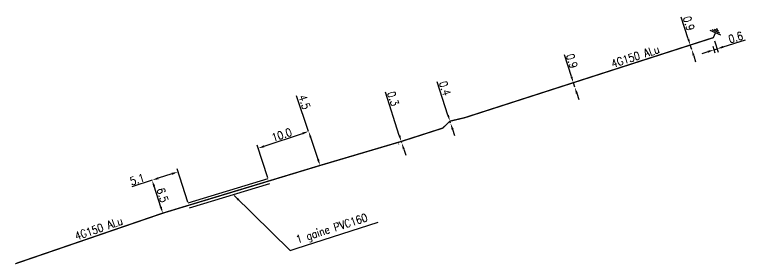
# Model space of a CAD drawing. Header units: millimetres. Extents: x 133000 to 134024, y 130998 to 131967.
# Drawn here: x 132999.9 to 133136.9, y 131377.6 to 131424.5 of the extents above; entities that cross this region are included whole.
import ezdxf

# ---------------------------------------------------------------- set-up
doc = ezdxf.new("R2010")
doc.units = ezdxf.units.MM
doc.header["$PDMODE"] = 34
doc.linetypes.add('B_ST_Al', pattern=[2000, 1000, 1000])
doc.layers.get('DEFPOINTS').update_dxf_attribs({"linetype": 'CONTINUOUS'})
doc.layers.add('B_110', color=1, linetype='CONTINUOUS')
doc.layers.add('B_400', color=7, linetype='CONTINUOUS')
doc.styles.get("Standard").update_dxf_attribs({"font": 'romans.shx', "width": 0.85})
doc.dimstyles.new('ISO-25', dxfattribs={"dimtxt": 1.5, "dimasz": 1.2, "dimexe": 0, "dimexo": 0, "dimtad": 1, "dimtxsty": 'Standard', "dimcen": 2.5, "dimadec": 0, "dimazin": 0, "dimtfac": 1, "dimtmove": 0, "dimatfit": 3, "dimfxl": 0, "dimarcsym": 0})
doc.dimstyles.get("Standard").update_dxf_attribs({"dimtxt": 1.5, "dimasz": 1.2, "dimexe": 0.625, "dimexo": 0.625, "dimgap": 0.25, "dimtad": 1, "dimdec": 1, "dimzin": 0, "dimdsep": 46, "dimtxsty": 'Standard', "dimcen": -0.5, "dimadec": 0, "dimazin": 0, "dimtfac": 1, "dimtdec": 1, "dimtmove": 0, "dimatfit": 3, "dimfxl": 0, "dimtolj": 1, "dimtzin": 0, "dimarcsym": 0})

# ---------------------------------------------------------------- blocks, each defined once
blk = doc.blocks.new('*D40')
at = {"layer": 'B_110', "color": 0, "linetype": 'Continuous', "lineweight": -2, "transparency": 16777216}
blk.add_line((133027.28, 131388.34), (133026.02, 131392.25), dxfattribs=at)
at = {"layer": 'B_110', "color": 0, "linetype": 'Continuous', "transparency": 16777216}
for points in [[(133026.21, 131392.31), (133025.83, 131392.19), (133025.66, 131393.39)], [(133027.47, 131388.41), (133027.09, 131388.28), (133027.65, 131387.2)]]:
    blk.add_solid(points, dxfattribs=at)
at = {"layer": 'DEFPOINTS', "color": 0, "linetype": 'Continuous', "transparency": 16777216}
for p in [(133025.66, 131393.39), (133025.66, 131393.39), (133027.65, 131387.2)]:
    blk.add_point(p, dxfattribs=at)
at = {"layer": 'B_110', "color": 0, "linetype": 'Continuous', "transparency": 16777216, "insert": (133027.6, 131390.6), "char_height": 1.5, "attachment_point": 5, "rotation": 287.8477}
blk.add_mtext('\\A1;6.5', dxfattribs=at)
blk = doc.blocks.new('*D39')
at = {"layer": 'B_400', "color": 0, "linetype": 'Continuous', "lineweight": -2, "transparency": 16777216}
for p, q in [((133032.35, 131389.28), (133030.32, 131395.55)), ((133029.37, 131394.59), (133026.8, 131393.76)), ((133025.66, 131393.39), (133021.84, 131392.16))]:
    blk.add_line(p, q, dxfattribs=at)
at = {"layer": 'B_400', "color": 0, "linetype": 'Continuous', "transparency": 16777216}
for points in [[(133026.74, 131393.95), (133026.86, 131393.57), (133025.66, 131393.39)], [(133029.31, 131394.78), (133029.43, 131394.4), (133030.51, 131394.96)]]:
    blk.add_solid(points, dxfattribs=at)
at = {"layer": 'DEFPOINTS', "color": 0, "linetype": 'Continuous', "transparency": 16777216}
for p in [(133025.66, 131393.39), (133025.66, 131393.39), (133032.54, 131388.69)]:
    blk.add_point(p, dxfattribs=at)
at = {"layer": 'B_400', "color": 0, "linetype": 'Continuous', "transparency": 16777216, "insert": (133022.87, 131393.54), "char_height": 1.5, "attachment_point": 5, "rotation": 17.9345}
blk.add_mtext('\\A1;5.1', dxfattribs=at)
blk = doc.blocks.new('*D38')
at = {"layer": 'B_110', "color": 0, "linetype": 'Continuous', "lineweight": -2, "transparency": 16777216}
for p, q in [((133054.99, 131402.56), (133052.74, 131409.26)), ((133056.76, 131397.3), (133055.38, 131401.42)), ((133057.66, 131396.34), (133057.73, 131396.36))]:
    blk.add_line(p, q, dxfattribs=at)
at = {"layer": 'B_110', "color": 0, "linetype": 'Continuous', "transparency": 16777216}
for points in [[(133055.56, 131401.49), (133055.19, 131401.36), (133054.99, 131402.56)], [(133056.95, 131397.36), (133056.57, 131397.23), (133057.14, 131396.16)]]:
    blk.add_solid(points, dxfattribs=at)
at = {"layer": 'DEFPOINTS', "color": 0, "linetype": 'Continuous', "transparency": 16777216}
for p in [(133054.99, 131402.56), (133054.99, 131402.56), (133057.07, 131396.14)]:
    blk.add_point(p, dxfattribs=at)
at = {"layer": 'B_110', "color": 0, "linetype": 'Continuous', "transparency": 16777216, "insert": (133054.2, 131408.08), "char_height": 1.5, "attachment_point": 5, "rotation": 288.5446}
blk.add_mtext('\\A1;4.5', dxfattribs=at)
blk = doc.blocks.new('*D37')
at = {"layer": 'B_400', "color": 0, "linetype": 'Continuous', "lineweight": -2, "transparency": 16777216}
for p, q in [((133046.65, 131399.76), (133053.86, 131402.18)), ((133047.37, 131393.84), (133045.32, 131399.97))]:
    blk.add_line(p, q, dxfattribs=at)
at = {"layer": 'B_400', "color": 0, "linetype": 'Continuous', "transparency": 16777216}
for points in [[(133053.79, 131402.37), (133053.92, 131401.99), (133054.99, 131402.56)], [(133046.59, 131399.95), (133046.72, 131399.57), (133045.52, 131399.38)]]:
    blk.add_solid(points, dxfattribs=at)
at = {"layer": 'DEFPOINTS', "color": 0, "linetype": 'Continuous', "transparency": 16777216}
for p in [(133054.99, 131402.56), (133054.99, 131402.56), (133047.57, 131393.25)]:
    blk.add_point(p, dxfattribs=at)
at = {"layer": 'B_400', "color": 0, "linetype": 'Continuous', "transparency": 16777216, "insert": (133049.94, 131401.92), "char_height": 1.5, "attachment_point": 5, "rotation": 18.5446}
blk.add_mtext('\\A1;10.0', dxfattribs=at)
blk = doc.blocks.new('*D36')
at = {"layer": 'B_110', "color": 0, "linetype": 'Continuous', "lineweight": -2, "transparency": 16777216}
for p, q in [((133072, 131401.81), (133069.39, 131409.91)), ((133071.88, 131400.2), (133071.87, 131400.19)), ((133072.46, 131400.39), (133072.37, 131400.67)), ((133072.83, 131399.24), (133073.2, 131398.1))]:
    blk.add_line(p, q, dxfattribs=at)
at = {"layer": 'B_110', "color": 0, "linetype": 'Continuous', "transparency": 16777216}
for points in [[(133072.19, 131401.87), (133071.81, 131401.75), (133072.37, 131400.67)], [(133073.02, 131399.3), (133072.64, 131399.18), (133072.46, 131400.39)]]:
    blk.add_solid(points, dxfattribs=at)
at = {"layer": 'DEFPOINTS', "color": 0, "linetype": 'Continuous', "transparency": 16777216}
for p in [(133072.37, 131400.67), (133072.46, 131400.39), (133072.48, 131400.39)]:
    blk.add_point(p, dxfattribs=at)
at = {"layer": 'B_110', "color": 0, "linetype": 'Continuous', "transparency": 16777216, "insert": (133070.83, 131408.71), "char_height": 1.5, "attachment_point": 5, "rotation": 287.8673}
blk.add_mtext('\\A1;0.3', dxfattribs=at)
blk = doc.blocks.new('*D35')
at = {"layer": 'B_110', "color": 0, "linetype": 'Continuous', "lineweight": -2, "transparency": 16777216}
for p, q in [((133081.12, 131405.62), (133079.1, 131411.88)), ((133081.61, 131404.1), (133081.48, 131404.48)), ((133081.98, 131402.95), (133082.34, 131401.81))]:
    blk.add_line(p, q, dxfattribs=at)
at = {"layer": 'B_110', "color": 0, "linetype": 'Continuous', "transparency": 16777216}
for points in [[(133081.31, 131405.68), (133080.93, 131405.56), (133081.48, 131404.48)], [(133082.17, 131403.02), (133081.79, 131402.89), (133081.61, 131404.1)]]:
    blk.add_solid(points, dxfattribs=at)
at = {"layer": 'DEFPOINTS', "color": 0, "linetype": 'Continuous', "transparency": 16777216}
for p in [(133081.48, 131404.48), (133081.61, 131404.1), (133081.61, 131404.1)]:
    blk.add_point(p, dxfattribs=at)
at = {"layer": 'B_110', "color": 0, "linetype": 'Continuous', "transparency": 16777216, "insert": (133080.55, 131410.65), "char_height": 1.5, "attachment_point": 5, "rotation": 287.8673}
blk.add_mtext('\\A1;0.4', dxfattribs=at)
blk = doc.blocks.new('*D34')
at = {"layer": 'B_110', "color": 0, "linetype": 'Continuous', "lineweight": -2, "transparency": 16777216}
for p, q in [((133104.26, 131412.85), (133102.94, 131416.95)), ((133104.9, 131410.85), (133104.63, 131411.71)), ((133105.27, 131409.71), (133105.64, 131408.57))]:
    blk.add_line(p, q, dxfattribs=at)
at = {"layer": 'B_110', "color": 0, "linetype": 'Continuous', "transparency": 16777216}
for points in [[(133104.45, 131412.91), (133104.07, 131412.79), (133104.63, 131411.71)], [(133105.46, 131409.77), (133105.08, 131409.65), (133104.9, 131410.85)]]:
    blk.add_solid(points, dxfattribs=at)
at = {"layer": 'DEFPOINTS', "color": 0, "linetype": 'Continuous', "transparency": 16777216}
for p in [(133104.63, 131411.71), (133104.9, 131410.85), (133104.9, 131410.85)]:
    blk.add_point(p, dxfattribs=at)
at = {"layer": 'B_110', "color": 0, "linetype": 'Continuous', "transparency": 16777216, "insert": (133104.36, 131415.78), "char_height": 1.5, "attachment_point": 5, "rotation": 287.8829}
blk.add_mtext('\\A1;0.9', dxfattribs=at)
blk = doc.blocks.new('*D33')
at = {"layer": 'B_110', "color": 0, "linetype": 'Continuous', "lineweight": -2, "transparency": 16777216}
for p, q in [((133126.17, 131419.92), (133124.85, 131424.02)), ((133126.82, 131417.92), (133126.54, 131418.78)), ((133127.19, 131416.78), (133127.55, 131415.64))]:
    blk.add_line(p, q, dxfattribs=at)
at = {"layer": 'B_110', "color": 0, "linetype": 'Continuous', "transparency": 16777216}
for points in [[(133126.36, 131419.98), (133125.98, 131419.86), (133126.54, 131418.78)], [(133127.38, 131416.84), (133127, 131416.72), (133126.82, 131417.92)]]:
    blk.add_solid(points, dxfattribs=at)
at = {"layer": 'DEFPOINTS', "color": 0, "linetype": 'Continuous', "transparency": 16777216}
for p in [(133126.54, 131418.78), (133126.82, 131417.92), (133126.82, 131417.92)]:
    blk.add_point(p, dxfattribs=at)
at = {"layer": 'B_110', "color": 0, "linetype": 'Continuous', "transparency": 16777216, "insert": (133126.28, 131422.85), "char_height": 1.5, "attachment_point": 5, "rotation": 287.8829}
blk.add_mtext('\\A1;0.9', dxfattribs=at)
blk = doc.blocks.new('*D32')
at = {"layer": 'B_110', "color": 0, "linetype": 'Continuous', "lineweight": -2, "transparency": 16777216}
for p, q in [((133130.79, 131418.54), (133131.18, 131417.29)), ((133131.08, 131419.59), (133131.75, 131417.47)), ((133132.71, 131418.42), (133136.88, 131419.74)), ((133129.85, 131417.52), (133128.71, 131417.16)), ((133131, 131417.88), (133131.56, 131418.06))]:
    blk.add_line(p, q, dxfattribs=at)
at = {"layer": 'B_110', "color": 0, "linetype": 'Continuous', "transparency": 16777216}
for points in [[(133132.65, 131418.61), (133132.77, 131418.23), (133131.56, 131418.06)], [(133129.79, 131417.72), (133129.91, 131417.33), (133131, 131417.88)]]:
    blk.add_solid(points, dxfattribs=at)
at = {"layer": 'DEFPOINTS', "color": 0, "linetype": 'Continuous', "transparency": 16777216}
for p in [(133130.9, 131420.18), (133130.6, 131419.14), (133131, 131417.88)]:
    blk.add_point(p, dxfattribs=at)
at = {"layer": 'B_110', "color": 0, "linetype": 'Continuous', "transparency": 16777216, "insert": (133135.06, 131420.21), "char_height": 1.5, "attachment_point": 5, "rotation": 17.4741}
blk.add_mtext('\\A1;0.6', dxfattribs=at)

msp = doc.modelspace()

# ---------------------------------------------------------------- linework, layer by layer
at = {"layer": 'B_110', "linetype": 'Continuous', "flags": 128}
for points in [[(133132.3, 131420.66), (133132.3, 131420.66), (133130.27, 131421.53)], [(133132.1, 131421.02), (133132.1, 131421.02), (133130.66, 131421.63)], [(133131.9, 131421.37), (133131.9, 131421.37), (133131.06, 131421.73)], [(133131.71, 131421.73), (133131.71, 131421.73), (133131.45, 131421.84)], [(133130.9, 131420.18), (133131.29, 131421.09)]]:
    msp.add_lwpolyline(points, dxfattribs=at)
at = {"layer": 'B_110', "linetype": 'B_ST_Al'}
msp.add_lwpolyline([(133130.9, 131420.18, 0.25, 0.25, 0), (133126.54, 131418.78, 0.25, 0.25, 0), (133104.63, 131411.71, 0.25, 0.25, 0), (133084.25, 131405.13, 0.25, 0.25, 0), (133081.48, 131404.48, 0.25, 0.25, 0), (133080.15, 131403.18, 0.25, 0.25, 0), (133072.39, 131400.68, 0.25, 0.25, 0), (133057.07, 131396.14, 0.25, 0.25, 0), (133032.54, 131388.69, 0.25, 0.25, 0), (133027.65, 131387.2, 0.25, 0.25, 0), (133000, 131377.7, 0, 0, 0)], format="xyseb", dxfattribs=at)
at = {"layer": 'B_400'}
for p, q in [((133032.39, 131389.17), (133047.43, 131393.73)), ((133032.68, 131388.21), (133047.72, 131392.77))]:
    msp.add_line(p, q, dxfattribs=at)

# ---------------------------------------------------------------- texts
at = {"layer": 'B_110', "linetype": 'Continuous', "width": 0.85}
for rotation, p in [(17.8829, (133112.02, 131414.5)), (18.9693, (133011.47, 131382.11))]:
    msp.add_text('4G150 ALu', height=1.5, rotation=rotation, dxfattribs=at).set_placement(p)
at = {"layer": 'B_400', "linetype": 'Continuous', "insert": (133052.46, 131382.93), "char_height": 1.5, "width": 23.1006, "attachment_point": 1, "rotation": 17.8201}
msp.add_mtext('1 gaine PVC160', dxfattribs=at)

# ---------------------------------------------------------------- dimensions: what is measured, and where the dimension line sits
at = {"layer": 'B_110', "linetype": 'Continuous'}
for base, p1, p2, angle, picture, middle in [((133126.82, 131417.92), (133126.54, 131418.78), (133126.82, 131417.92), 107.8829, '*D33', (133125.33, 131422.54)), ((133131, 131417.88), (133130.9, 131420.18), (133130.6, 131419.14), 17.4741, '*D32', (133135.37, 131419.26)), ((133104.9, 131410.85), (133104.63, 131411.71), (133104.9, 131410.85), 107.8829, '*D34', (133103.41, 131415.47)), ((133081.61, 131404.1), (133081.48, 131404.48), (133081.61, 131404.1), 107.8673, '*D35', (133079.59, 131410.34)), ((133072.46, 131400.39), (133072.37, 131400.67), (133072.48, 131400.39), 107.8673, '*D36', (133069.88, 131408.4)), ((133025.66, 131393.39), (133027.65, 131387.2), (133025.66, 131393.39), 287.8477, '*D40', (133026.65, 131390.3))]:
    dim = msp.add_linear_dim(base=base, p1=p1, p2=p2, angle=angle, dimstyle='Standard', dxfattribs=at)
    dim.commit()
    dim.dimension.update_dxf_attribs({"geometry": picture, "text_midpoint": middle, "dimtype": 160})
dim = msp.add_linear_dim(base=(133054.99, 131402.56), p1=(133057.07, 131396.14), p2=(133054.99, 131402.56), angle=288.5446, text='4.5', dimstyle='Standard', dxfattribs=at)
dim.commit()
dim.dimension.update_dxf_attribs({"geometry": '*D38', "text_midpoint": (133053.25, 131407.76), "dimtype": 160})
at = {"layer": 'B_400', "linetype": 'Continuous'}
for base, p1, p2, angle, picture, middle in [((133054.99, 131402.56), (133047.57, 131393.25), (133054.99, 131402.56), 198.5446, '*D37', (133050.25, 131400.97)), ((133025.66, 131393.39), (133032.54, 131388.69), (133025.66, 131393.39), 17.9345, '*D39', (133023.18, 131392.59))]:
    dim = msp.add_linear_dim(base=base, p1=p1, p2=p2, angle=angle, dimstyle='Standard', dxfattribs=at)
    dim.commit()
    dim.dimension.update_dxf_attribs({"geometry": picture, "text_midpoint": middle, "dimtype": 160})

# ---------------------------------------------------------------- leaders
at = {"layer": 'B_400', "linetype": 'Continuous', "annotation_type": 0, "has_hookline": 1, "hookline_direction": 0, "text_width": 15.54, "horizontal_direction": (0.952022, 0.30603, 0)}
msp.add_leader([(133041.02, 131390.53), (133051.52, 131380.17), (133052.66, 131380.54)], dimstyle='ISO-25', override={"dimgap": 0.625, "dimtad": 2}, dxfattribs=at)

doc.saveas('drawing.dxf')
